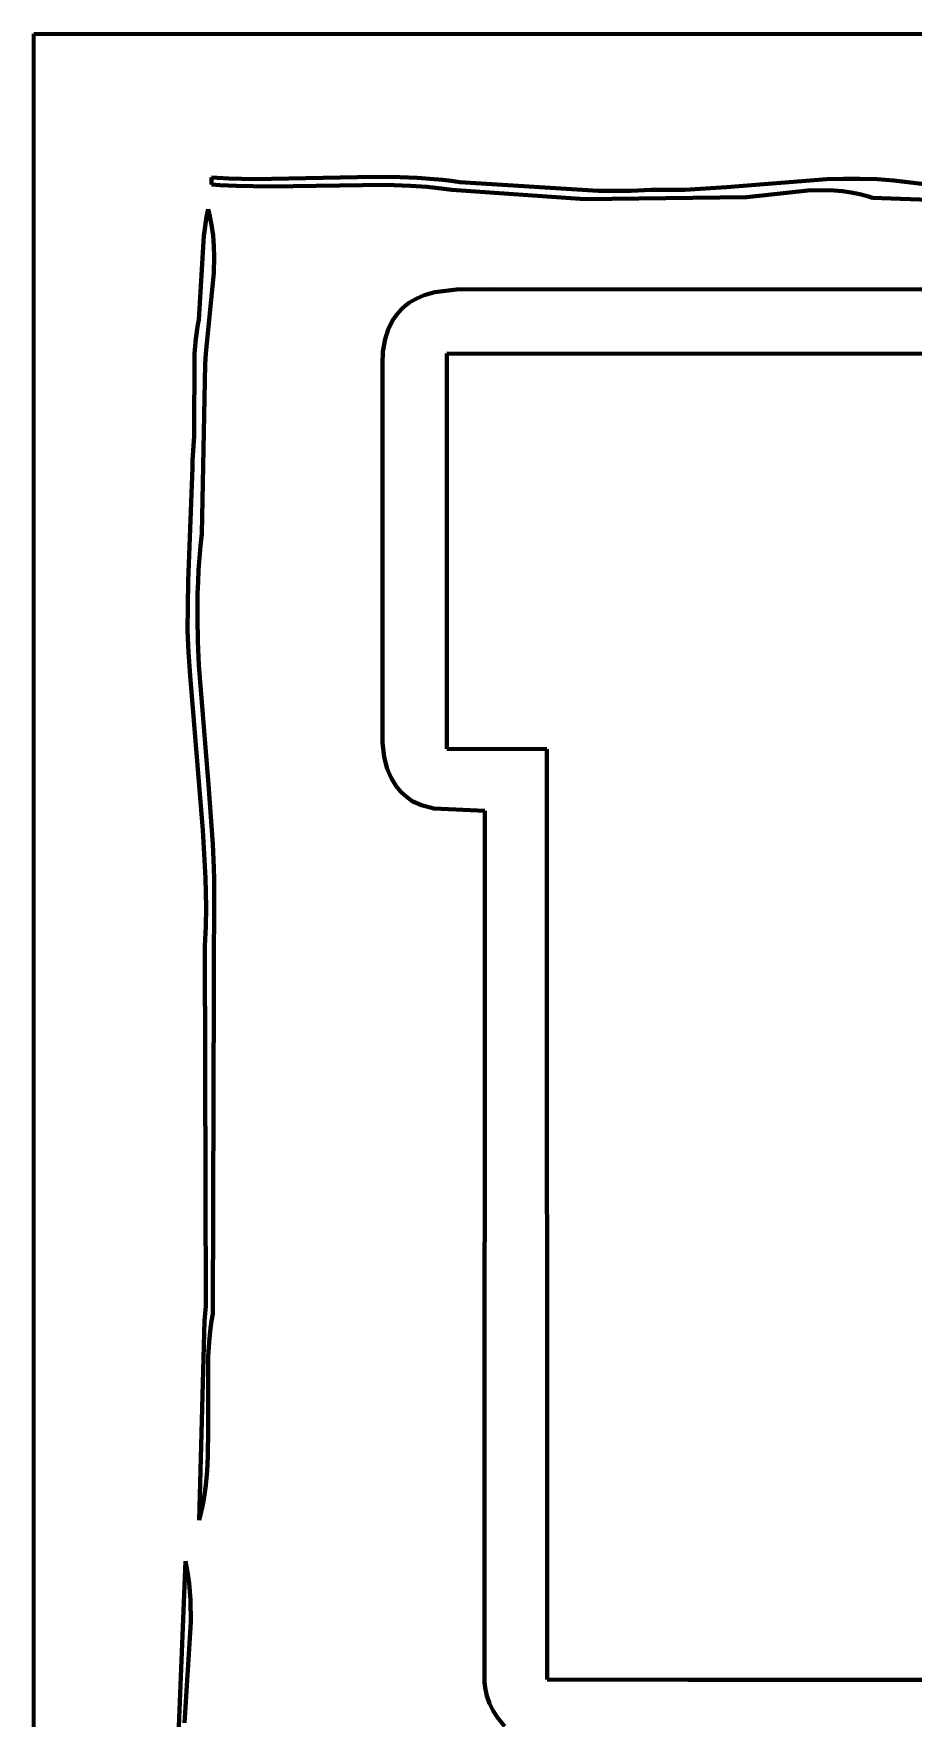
# Model space of a CAD drawing. Header units: millimetres. Extents: x 0 to 10.2, y 0 to 7.
# Drawn here: x 0 to 1.662, y 3.846 to 7.028 of the extents above; entities that cross this region are included whole.
import ezdxf

# ---------------------------------------------------------------- set-up
doc = ezdxf.new("R2010")
doc.units = ezdxf.units.MM
doc.layers.add('color#030303ff', color=7, linetype='CONTINUOUS', lineweight=100)
doc.layers.add('color#ffffffff', color=7, linetype='CONTINUOUS', lineweight=100)

msp = doc.modelspace()

# ---------------------------------------------------------------- linework, layer by layer
at = {"layer": 'color#030303ff'}
for p, q in [((0.3362, 6.7564), (0.3685, 6.7543)), ((0.3362, 6.7427), (0.3362, 6.7564)), ((0.3685, 6.7543), (0.417, 6.7528)), ((0.417, 6.7528), (0.6435, 6.7572)), ((0.6435, 6.7572), (0.692, 6.7568)), ((0.692, 6.7568), (0.7243, 6.7555)), ((0.7243, 6.7555), (0.7566, 6.7532)), ((0.7566, 6.7532), (0.7727, 6.7517)), ((0.7727, 6.7517), (0.7888, 6.7498)), ((0.7888, 6.7498), (0.8049, 6.7476)), ((0.8049, 6.7476), (1.0665, 6.7313)), ((1.3089, 6.7379), (1.4983, 6.7529)), ((1.4983, 6.7529), (1.5298, 6.7539)), ((1.5298, 6.7539), (1.5615, 6.7539)), ((1.5615, 6.7539), (1.5931, 6.7528)), ((1.5931, 6.7528), (1.6089, 6.7518)), ((1.6089, 6.7518), (1.6248, 6.7504)), ((1.6248, 6.7504), (1.7563, 6.735)), ((0.3518, 6.7417), (0.3362, 6.7427)), ((0.3831, 6.7402), (0.3518, 6.7417)), ((0.4458, 6.7395), (0.3831, 6.7402)), ((0.6652, 6.7426), (0.4458, 6.7395)), ((0.7121, 6.7407), (0.6652, 6.7426)), ((0.7433, 6.7384), (0.7121, 6.7407)), ((0.7745, 6.7349), (0.7433, 6.7384)), ((0.79, 6.7327), (0.7745, 6.7349)), ((1.0408, 6.7154), (0.79, 6.7327)), ((1.3469, 6.7192), (1.0408, 6.7154)), ((1.0665, 6.7313), (1.1289, 6.7311)), ((1.1289, 6.7311), (1.1665, 6.7331)), ((1.1665, 6.7331), (1.1982, 6.7326)), ((1.1982, 6.7326), (1.2298, 6.7332)), ((1.2298, 6.7332), (1.3089, 6.7379)), ((1.4623, 6.7315), (1.3469, 6.7192)), ((1.5036, 6.7322), (1.4623, 6.7315)), ((1.5281, 6.7304), (1.5036, 6.7322)), ((1.5444, 6.7281), (1.5281, 6.7304)), ((1.5606, 6.7248), (1.5444, 6.7281)), ((1.5767, 6.7204), (1.5606, 6.7248)), ((1.5847, 6.7177), (1.5767, 6.7204)), ((1.7085, 6.7137), (1.5847, 6.7177)), ((0.3211, 6.6462), (0.3263, 6.682)), ((0.3263, 6.682), (0.3294, 6.6962)), ((0.3294, 6.6962), (0.332, 6.6863)), ((0.332, 6.6863), (0.3342, 6.6764)), ((0.3342, 6.6764), (0.336, 6.6665)), ((0.336, 6.6665), (0.3388, 6.6466)), ((0.312, 6.4876), (0.3211, 6.6462)), ((0.3388, 6.6466), (0.3404, 6.6265)), ((0.3404, 6.6265), (0.3411, 6.6063)), ((0.3411, 6.6063), (0.3404, 6.5759)), ((0.3404, 6.5759), (0.3253, 6.4236)), ((0.7102, 6.5201), (0.7143, 6.5227)), ((0.7143, 6.5227), (0.7235, 6.5279)), ((0.7235, 6.5279), (0.7378, 6.5341)), ((0.7378, 6.5341), (0.7576, 6.5398)), ((0.7576, 6.5398), (0.7988, 6.5448)), ((0.7988, 6.5448), (0.8612, 6.545)), ((0.8612, 6.545), (2.5545, 6.5448)), ((0.6781, 6.486), (0.686, 6.4976)), ((0.686, 6.4976), (0.6954, 6.5081)), ((0.6954, 6.5081), (0.7025, 6.5145)), ((0.7025, 6.5145), (0.7102, 6.5201)), ((0.306, 6.4513), (0.3102, 6.4786)), ((0.3102, 6.4786), (0.312, 6.4876)), ((0.6638, 6.451), (0.6697, 6.4691)), ((0.6697, 6.4691), (0.6781, 6.486)), ((0.3035, 6.4239), (0.306, 6.4513)), ((0.6591, 6.4039), (0.6597, 6.4275)), ((0.6597, 6.4275), (0.6638, 6.451)), ((0.303, 6.2677), (0.3035, 6.4239)), ((0.3237, 6.4036), (0.3177, 6.083)), ((0.3253, 6.4236), (0.3237, 6.4036)), ((0.6591, 5.6936), (0.6591, 6.4039)), ((0.7802, 6.424), (0.7806, 5.6774)), ((2.5743, 6.4225), (0.7802, 6.424)), ((0.3001, 6.2218), (0.303, 6.2677)), ((0.292, 5.9939), (0.3003, 6.2084)), ((0.3003, 6.2084), (0.3001, 6.2218)), ((0.3177, 6.083), (0.3152, 6.0605)), ((0.3152, 6.0605), (0.3132, 6.0379)), ((0.3116, 6.0154), (0.3104, 5.9929)), ((0.3132, 6.0379), (0.3116, 6.0154)), ((0.2906, 5.9002), (0.292, 5.9939)), ((0.3104, 5.9929), (0.3097, 5.9703)), ((0.3097, 5.9703), (0.3093, 5.9478)), ((0.3093, 5.9478), (0.3093, 5.9253)), ((0.3093, 5.9253), (0.3102, 5.8802)), ((0.2923, 5.86), (0.2906, 5.9002)), ((0.2945, 5.8332), (0.2923, 5.86)), ((0.3102, 5.8802), (0.3122, 5.8352)), ((0.2953, 5.815), (0.2945, 5.8332)), ((0.3122, 5.8352), (0.3301, 5.61)), ((0.3195, 5.5238), (0.2953, 5.815)), ((0.6591, 5.689), (0.6591, 5.6936)), ((0.6618, 5.6615), (0.6591, 5.689)), ((0.7806, 5.6774), (0.9696, 5.6768)), ((0.9696, 5.6768), (0.9699, 3.9198)), ((0.6678, 5.6392), (0.6618, 5.6615)), ((0.6752, 5.6224), (0.6678, 5.6392)), ((0.3301, 5.61), (0.3383, 5.4974)), ((0.6848, 5.6069), (0.6752, 5.6224)), ((0.6935, 5.5963), (0.6848, 5.6069)), ((0.7035, 5.5869), (0.6935, 5.5963)), ((0.7149, 5.5787), (0.7035, 5.5869)), ((0.7193, 5.5764), (0.7149, 5.5787)), ((0.7327, 5.5707), (0.7193, 5.5764)), ((0.7558, 5.5643), (0.7327, 5.5707)), ((0.8522, 5.5604), (0.7558, 5.5643)), ((0.8517, 3.9307), (0.8522, 5.5604)), ((0.3247, 5.4327), (0.3195, 5.5238)), ((0.3383, 5.4974), (0.3403, 5.4523)), ((0.3403, 5.4523), (0.341, 5.4298)), ((0.3257, 5.378), (0.3247, 5.4327)), ((0.341, 5.4298), (0.3381, 4.61)), ((0.3251, 5.3415), (0.3257, 5.378)), ((0.3235, 5.3049), (0.3251, 5.3415)), ((0.325, 4.6247), (0.3235, 5.3049)), ((0.3228, 4.5969), (0.325, 4.6247)), ((0.3126, 4.2207), (0.3228, 4.5969)), ((0.334, 4.5833), (0.3313, 4.5565)), ((0.3359, 4.5967), (0.334, 4.5833)), ((0.3381, 4.61), (0.3359, 4.5967)), ((0.3313, 4.5565), (0.3297, 4.5296)), ((0.3297, 4.5296), (0.3298, 4.3944)), ((0.3298, 4.3944), (0.3291, 4.3405)), ((0.3291, 4.3405), (0.3277, 4.3136)), ((0.3277, 4.3136), (0.3252, 4.2869)), ((0.3234, 4.2736), (0.3213, 4.2603)), ((0.3252, 4.2869), (0.3234, 4.2736)), ((0.3159, 4.2338), (0.3126, 4.2207)), ((0.3189, 4.247), (0.3159, 4.2338)), ((0.3213, 4.2603), (0.3189, 4.247)), ((0.2716, 3.7685), (0.2867, 4.1432)), ((0.2867, 4.1432), (0.2907, 4.1225)), ((0.2907, 4.1225), (0.2937, 4.1016)), ((0.2937, 4.1016), (0.2963, 4.0701)), ((0.2963, 4.0701), (0.2971, 4.028)), ((0.2971, 4.028), (0.2852, 3.8378)), ((0.8515, 3.9253), (0.8517, 3.9307)), ((0.8518, 3.9146), (0.8515, 3.9253)), ((0.8529, 3.9042), (0.8518, 3.9146)), ((0.9699, 3.9198), (1.236, 3.9192)), ((1.236, 3.9192), (1.8053, 3.9192)), ((0.8562, 3.8891), (0.8529, 3.9042)), ((0.8612, 3.8746), (0.8562, 3.8891)), ((0.8679, 3.8607), (0.8612, 3.8746)), ((0.8761, 3.8477), (0.8679, 3.8607)), ((0.8891, 3.8317), (0.8761, 3.8477))]:
    msp.add_line(p, q, dxfattribs=at)
at = {"layer": 'color#ffffffff'}
for p, q in [((0, 7.0278), (10.2222, 7.0278)), ((0, 0), (0, 7.0278)), ((0.3362, 6.7564), (0.3362, 6.7427)), ((0.3685, 6.7543), (0.3362, 6.7564)), ((0.417, 6.7528), (0.3685, 6.7543)), ((0.6435, 6.7572), (0.417, 6.7528)), ((0.692, 6.7568), (0.6435, 6.7572)), ((0.7243, 6.7555), (0.692, 6.7568)), ((0.7566, 6.7532), (0.7243, 6.7555)), ((0.7727, 6.7517), (0.7566, 6.7532)), ((0.7888, 6.7498), (0.7727, 6.7517)), ((0.8049, 6.7476), (0.7888, 6.7498)), ((1.0665, 6.7313), (0.8049, 6.7476)), ((1.4983, 6.7529), (1.3089, 6.7379)), ((1.5298, 6.7539), (1.4983, 6.7529)), ((1.5615, 6.7539), (1.5298, 6.7539)), ((1.5931, 6.7528), (1.5615, 6.7539)), ((1.6089, 6.7518), (1.5931, 6.7528)), ((1.6248, 6.7504), (1.6089, 6.7518)), ((1.7563, 6.735), (1.6248, 6.7504)), ((0.3362, 6.7427), (0.3518, 6.7417)), ((0.3518, 6.7417), (0.3831, 6.7402)), ((0.3831, 6.7402), (0.4458, 6.7395)), ((0.4458, 6.7395), (0.6652, 6.7426)), ((0.6652, 6.7426), (0.7121, 6.7407)), ((0.7121, 6.7407), (0.7433, 6.7384)), ((0.7433, 6.7384), (0.7745, 6.7349)), ((0.7745, 6.7349), (0.79, 6.7327)), ((0.79, 6.7327), (1.0408, 6.7154)), ((1.0408, 6.7154), (1.3469, 6.7192)), ((1.1289, 6.7311), (1.0665, 6.7313)), ((1.1665, 6.7331), (1.1289, 6.7311)), ((1.1982, 6.7326), (1.1665, 6.7331)), ((1.2298, 6.7332), (1.1982, 6.7326)), ((1.3089, 6.7379), (1.2298, 6.7332)), ((1.3469, 6.7192), (1.4623, 6.7315)), ((1.4623, 6.7315), (1.5036, 6.7322)), ((1.5036, 6.7322), (1.5281, 6.7304)), ((1.5281, 6.7304), (1.5444, 6.7281)), ((1.5444, 6.7281), (1.5606, 6.7248)), ((1.5606, 6.7248), (1.5767, 6.7204)), ((1.5767, 6.7204), (1.5847, 6.7177)), ((1.5847, 6.7177), (1.7085, 6.7137)), ((0.3263, 6.682), (0.3211, 6.6462)), ((0.3294, 6.6962), (0.3263, 6.682)), ((0.332, 6.6863), (0.3294, 6.6962)), ((0.3342, 6.6764), (0.332, 6.6863)), ((0.336, 6.6665), (0.3342, 6.6764)), ((0.3388, 6.6466), (0.336, 6.6665)), ((0.3211, 6.6462), (0.312, 6.4876)), ((0.3404, 6.6265), (0.3388, 6.6466)), ((0.3411, 6.6063), (0.3404, 6.6265)), ((0.3404, 6.5759), (0.3411, 6.6063)), ((0.3253, 6.4236), (0.3404, 6.5759)), ((0.7143, 6.5227), (0.7102, 6.5201)), ((0.7235, 6.5279), (0.7143, 6.5227)), ((0.7378, 6.5341), (0.7235, 6.5279)), ((0.7576, 6.5398), (0.7378, 6.5341)), ((0.7988, 6.5448), (0.7576, 6.5398)), ((0.8612, 6.545), (0.7988, 6.5448)), ((2.5545, 6.5448), (0.8612, 6.545)), ((0.686, 6.4976), (0.6781, 6.486)), ((0.6954, 6.5081), (0.686, 6.4976)), ((0.7025, 6.5145), (0.6954, 6.5081)), ((0.7102, 6.5201), (0.7025, 6.5145)), ((0.3102, 6.4786), (0.306, 6.4513)), ((0.312, 6.4876), (0.3102, 6.4786)), ((0.6697, 6.4691), (0.6638, 6.451)), ((0.6781, 6.486), (0.6697, 6.4691)), ((0.306, 6.4513), (0.3035, 6.4239)), ((0.6597, 6.4275), (0.6591, 6.4039)), ((0.6638, 6.451), (0.6597, 6.4275)), ((0.3035, 6.4239), (0.303, 6.2677)), ((0.3177, 6.083), (0.3237, 6.4036)), ((0.3237, 6.4036), (0.3253, 6.4236)), ((0.6591, 6.4039), (0.6591, 5.6936)), ((0.7802, 6.424), (2.5743, 6.4225)), ((0.7806, 5.6774), (0.7802, 6.424)), ((0.303, 6.2677), (0.3001, 6.2218)), ((0.3003, 6.2084), (0.292, 5.9939)), ((0.3001, 6.2218), (0.3003, 6.2084)), ((0.3152, 6.0605), (0.3177, 6.083)), ((0.3132, 6.0379), (0.3152, 6.0605)), ((0.3104, 5.9929), (0.3116, 6.0154)), ((0.3116, 6.0154), (0.3132, 6.0379)), ((0.292, 5.9939), (0.2906, 5.9002)), ((0.3097, 5.9703), (0.3104, 5.9929)), ((0.3093, 5.9478), (0.3097, 5.9703)), ((0.3093, 5.9253), (0.3093, 5.9478)), ((0.3102, 5.8802), (0.3093, 5.9253)), ((0.2906, 5.9002), (0.2923, 5.86)), ((0.2923, 5.86), (0.2945, 5.8332)), ((0.3122, 5.8352), (0.3102, 5.8802)), ((0.2945, 5.8332), (0.2953, 5.815)), ((0.3301, 5.61), (0.3122, 5.8352)), ((0.2953, 5.815), (0.3195, 5.5238)), ((0.6591, 5.6936), (0.6591, 5.689)), ((0.6591, 5.689), (0.6618, 5.6615)), ((0.9696, 5.6768), (0.7806, 5.6774)), ((0.9699, 3.9198), (0.9696, 5.6768)), ((0.6618, 5.6615), (0.6678, 5.6392)), ((0.6678, 5.6392), (0.6752, 5.6224)), ((0.3383, 5.4974), (0.3301, 5.61)), ((0.6752, 5.6224), (0.6848, 5.6069)), ((0.6848, 5.6069), (0.6935, 5.5963)), ((0.6935, 5.5963), (0.7035, 5.5869)), ((0.7035, 5.5869), (0.7149, 5.5787)), ((0.7149, 5.5787), (0.7193, 5.5764)), ((0.7193, 5.5764), (0.7327, 5.5707)), ((0.7327, 5.5707), (0.7558, 5.5643)), ((0.7558, 5.5643), (0.8522, 5.5604)), ((0.8522, 5.5604), (0.8517, 3.9307)), ((0.3195, 5.5238), (0.3247, 5.4327)), ((0.3403, 5.4523), (0.3383, 5.4974)), ((0.341, 5.4298), (0.3403, 5.4523)), ((0.3247, 5.4327), (0.3257, 5.378)), ((0.3381, 4.61), (0.341, 5.4298)), ((0.3257, 5.378), (0.3251, 5.3415)), ((0.3251, 5.3415), (0.3235, 5.3049)), ((0.3235, 5.3049), (0.325, 4.6247)), ((0.325, 4.6247), (0.3228, 4.5969)), ((0.3228, 4.5969), (0.3126, 4.2207)), ((0.3313, 4.5565), (0.334, 4.5833)), ((0.334, 4.5833), (0.3359, 4.5967)), ((0.3359, 4.5967), (0.3381, 4.61)), ((0.3297, 4.5296), (0.3313, 4.5565)), ((0.3298, 4.3944), (0.3297, 4.5296)), ((0.3291, 4.3405), (0.3298, 4.3944)), ((0.3277, 4.3136), (0.3291, 4.3405)), ((0.3252, 4.2869), (0.3277, 4.3136)), ((0.3213, 4.2603), (0.3234, 4.2736)), ((0.3234, 4.2736), (0.3252, 4.2869)), ((0.3126, 4.2207), (0.3159, 4.2338)), ((0.3159, 4.2338), (0.3189, 4.247)), ((0.3189, 4.247), (0.3213, 4.2603)), ((0.2867, 4.1432), (0.2716, 3.7685)), ((0.2907, 4.1225), (0.2867, 4.1432)), ((0.2937, 4.1016), (0.2907, 4.1225)), ((0.2963, 4.0701), (0.2937, 4.1016)), ((0.2971, 4.028), (0.2963, 4.0701)), ((0.2852, 3.8378), (0.2971, 4.028)), ((0.8517, 3.9307), (0.8515, 3.9253)), ((0.8515, 3.9253), (0.8518, 3.9146)), ((0.8518, 3.9146), (0.8529, 3.9042)), ((1.236, 3.9192), (0.9699, 3.9198)), ((1.8053, 3.9192), (1.236, 3.9192)), ((0.8529, 3.9042), (0.8562, 3.8891)), ((0.8562, 3.8891), (0.8612, 3.8746)), ((0.8612, 3.8746), (0.8679, 3.8607)), ((0.8679, 3.8607), (0.8761, 3.8477)), ((0.8761, 3.8477), (0.8891, 3.8317))]:
    msp.add_line(p, q, dxfattribs=at)

doc.saveas('drawing.dxf')
